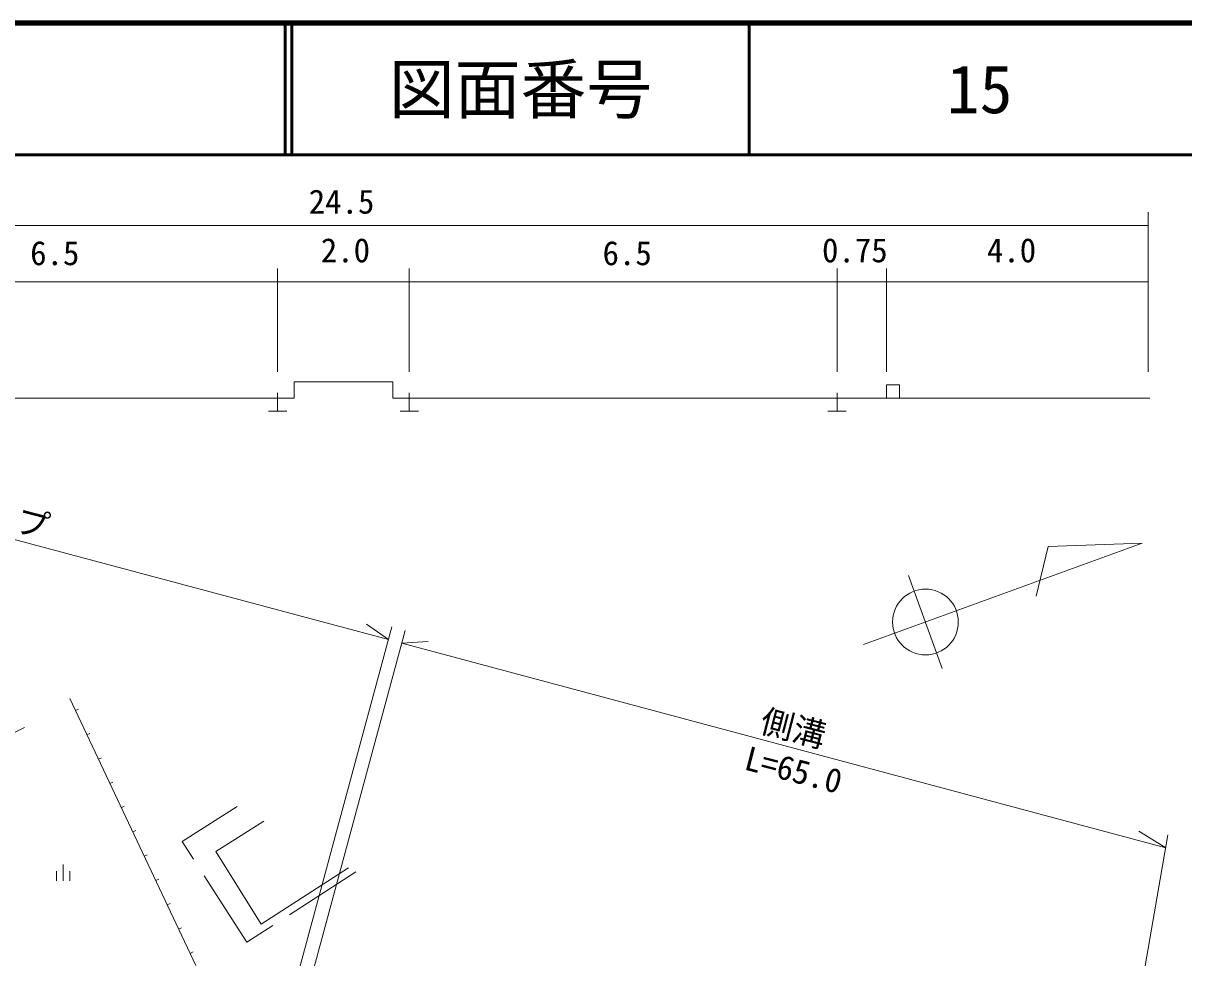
# Model space of a CAD drawing. Units: millimetres, scale not verified, with parts at other scales. Extents: x 40000 to 680001, y 20000 to 380001.
# Drawn here: x 488849 to 577008, y 309064 to 380001 of the extents above; entities that cross this region are included whole.
import ezdxf
from ezdxf.enums import TextEntityAlignment as Align

# ---------------------------------------------------------------- set-up
doc = ezdxf.new("R2010")
doc.units = ezdxf.units.MM
doc.header["$LTSCALE"] = 1000
doc.linetypes.add('DASHED', pattern=[7.5, 6, -1.5])
for name, color, linetype, lineweight in [('M-BGD', 7, 'Continuous', 13), ('M-STR-HTXT', 7, 'Continuous', 13), ('M-TTL', 2, 'Continuous', 140), ('M-TTL-LINE', 7, 'Continuous', 50)]:
    doc.layers.add(name, color=color, linetype=linetype, lineweight=lineweight)
doc.layers.add('M-TTL-TXT', color=7, linetype='Continuous')
doc.styles.add('ＭＳ ゴシック', font='')
doc.styles.get('ＭＳ ゴシック').set_extended_font_data('MS Gothic')

msp = doc.modelspace()

# ---------------------------------------------------------------- linework, layer by layer
at = {"layer": 'M-BGD'}
for p, q in [((574312, 353543), (574312, 365658)), ((451781, 364658), (574312, 364658)), ((508174, 353543), (508174, 361381)), ((518174, 353543), (518174, 361381)), ((550674, 353543), (550674, 361381)), ((554418, 353543), (554418, 361381)), ((574312, 360381), (451781, 360381)), ((509424, 351543), (509424, 352793)), ((509424, 352793), (516924, 352793)), ((516924, 351543), (516924, 352793)), ((508174, 350543), (508174, 351943)), ((518174, 350543), (518174, 351943)), ((550674, 350543), (550674, 351943)), ((554424, 351543), (554424, 352543)), ((555424, 352543), (554424, 352543)), ((555424, 351543), (555424, 352543)), ((475674, 351543), (509424, 351543)), ((516924, 351543), (518174, 351543)), ((518174, 351543), (550674, 351543)), ((550674, 351543), (554424, 351543)), ((554424, 351543), (574424, 351543)), ((507474, 350543), (508874, 350543)), ((517474, 350543), (518874, 350543)), ((549974, 350543), (551374, 350543)), ((573834, 340538), (552691, 332843)), ((573834, 340538), (566716, 340292)), ((566716, 340292), (565794, 336506)), ((556103, 338071), (558665, 331031)), ((501964, 308478), (492380, 328746)), ((492816, 327825), (493042, 327932)), ((483808, 324010), (488939, 326553)), ((493687, 325983), (493913, 326089)), ((494558, 324140), (494784, 324247)), ((495430, 322297), (495656, 322404)), ((496301, 320455), (496527, 320562)), ((507124, 319440), (503485, 317124)), ((497172, 318612), (497398, 318719)), ((498044, 316770), (498270, 316877)), ((503485, 317124), (506925, 311609)), ((491387, 315650), (491387, 314900)), ((491887, 314900), (491887, 316150)), ((492387, 315650), (492387, 314900)), ((506925, 311609), (513570, 315879)), ((498915, 314927), (499141, 315034)), ((499786, 313085), (500012, 313191)), ((500657, 311242), (500883, 311349)), ((501529, 309399), (501755, 309506))]:
    msp.add_line(p, q, dxfattribs=at)
at = {"layer": 'M-BGD', "linetype": 'DASHED'}
for p, q in [((500930, 317889), (505106, 320555)), ((505826, 310241), (500930, 317889)), ((514113, 315579), (505826, 310241))]:
    msp.add_line(p, q, dxfattribs=at)
at = {"layer": 'M-BGD'}
msp.add_circle((557384, 334551), 2497, dxfattribs=at)
at = {"layer": 'M-STR-HTXT'}
for p, q in [((447507, 351707), (516596, 333213)), ((516858, 334178), (506417, 295678)), ((516596, 333213), (514925, 334388)), ((517872, 333907), (507650, 296215)), ((517610, 332942), (519606, 333060)), ((517610, 332942), (575632, 317410)), ((567109, 268502), (575804, 318396)), ((575632, 317410), (573597, 318679))]:
    msp.add_line(p, q, dxfattribs=at)
at = {"layer": 'M-TTL'}
msp.add_line((680001, 380001), (40000, 380001), dxfattribs=at)
at = {"layer": 'M-TTL-LINE'}
for p, q in [((508747, 380001), (508747, 370001)), ((509247, 380001), (509247, 370001)), ((543998, 380001), (543998, 370001)), ((40000, 370001), (680001, 370001))]:
    msp.add_line(p, q, dxfattribs=at)

# ---------------------------------------------------------------- texts
at = {"layer": 'M-BGD', "style": 'ＭＳ ゴシック'}
for s, p in [('24.5', (513033, 364994)), ('2.0', (513325, 361303)), ('0.75', (552021, 361303)), ('4.0', (563922, 361303))]:
    msp.add_text(s, height=1833, dxfattribs=at).set_placement(p, align=Align.BOTTOM_CENTER)
for p in [(491249, 362553), (534728, 362553)]:
    msp.add_text('6.5', height=1833, dxfattribs=at).set_placement(p, align=Align.MIDDLE_CENTER)
at = {"layer": 'M-STR-HTXT', "style": 'ＭＳ ゴシック'}
msp.add_text('ガードパイプ', height=1833, rotation=345.5, dxfattribs=at).set_placement((475886, 344066), align=Align.BOTTOM_LEFT)
for s, p in [('側溝', (546989, 325072)), ('L=65.0', (547002, 321910))]:
    msp.add_text(s, height=1833, rotation=345.5, dxfattribs=at).set_placement(p, align=Align.BOTTOM_CENTER)
at = {"layer": 'M-TTL-TXT', "style": 'ＭＳ ゴシック'}
for s, p in [('図面番号', (526623, 375001)), ('15', (561498, 375001))]:
    msp.add_text(s, height=3666, dxfattribs=at).set_placement(p, align=Align.MIDDLE_CENTER)

doc.saveas('drawing.dxf')
